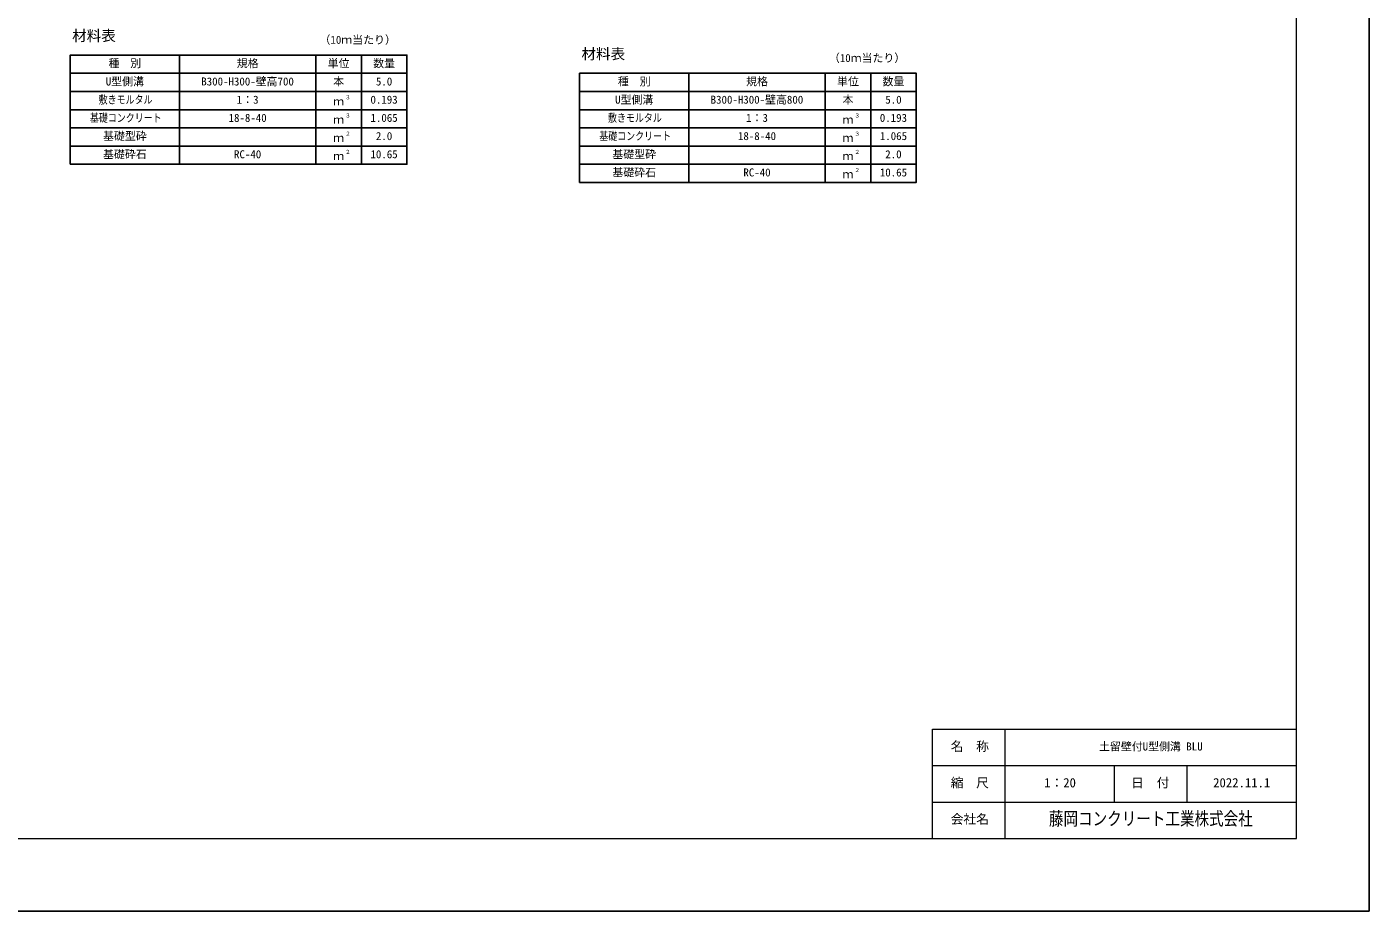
# Model space of a CAD drawing. Units: millimetres, scale not verified. Extents: x -16800 to 16800, y -5940 to 5940.
# Drawn here: x 9421 to 16800, y -5940 to -1079 of the extents above; entities that cross this region are included whole.
import ezdxf
from ezdxf.enums import TextEntityAlignment as Align

# ---------------------------------------------------------------- set-up
doc = ezdxf.new("R2010")
doc.units = ezdxf.units.MM
doc.header["$LTSCALE"] = 20
for name, color, linetype, lineweight in [('0-1_Defpoints', 5, 'Continuous', 25), ('0-3_HYO', 3, 'Continuous', 25), ('0-4_HYO2', 4, 'Continuous', 25), ('0-6_TXT', 7, 'Continuous', 25), ('0-7_WAKU', 3, 'Continuous', 13), ('0-8_WAKU-LINE', 7, 'Continuous', 13)]:
    doc.layers.add(name, color=color, linetype=linetype, lineweight=lineweight)
doc.layers.add('0-9_WAKU-TXT', color=7, linetype='Continuous')
doc.styles.add('ＭＳ ゴシック', font='')
doc.styles.get('ＭＳ ゴシック').set_extended_font_data('MS Gothic')

msp = doc.modelspace()

# ---------------------------------------------------------------- linework, layer by layer
at = {"layer": '0-1_Defpoints'}
msp.add_lwpolyline([(0, -5940), (16800, -5940), (16800, 5940), (0, 5940)], close=True, dxfattribs=at)
at = {"layer": '0-3_HYO'}
for p, q in [((10260.1, -1234.51), (10260.1, -1834.51)), ((11010.1, -1234.51), (11010.1, -1834.51)), ((11260.1, -1234.51), (11260.1, -1834.51)), ((9660.1, -1334.51), (11510.1, -1334.51)), ((13060.1, -1334.51), (13060.1, -1934.51)), ((13810.1, -1334.51), (13810.1, -1934.51)), ((14060.1, -1334.51), (14060.1, -1934.51)), ((12460.1, -1434.51), (14310.1, -1434.51))]:
    msp.add_line(p, q, dxfattribs=at)
for points in [[(9660.1, -1834.51), (11510.1, -1834.51), (11510.1, -1234.51), (9660.1, -1234.51)], [(12460.1, -1934.51), (14310.1, -1934.51), (14310.1, -1334.51), (12460.1, -1334.51)]]:
    msp.add_lwpolyline(points, close=True, dxfattribs=at)
at = {"layer": '0-4_HYO2'}
for p, q in [((9660.1, -1434.51), (11510.1, -1434.51)), ((9660.1, -1534.51), (11510.1, -1534.51)), ((12460.1, -1534.51), (14310.1, -1534.51)), ((9660.1, -1634.51), (11510.1, -1634.51)), ((12460.1, -1634.51), (14310.1, -1634.51)), ((9660.1, -1734.51), (11510.1, -1734.51)), ((12460.1, -1734.51), (14310.1, -1734.51)), ((12460.1, -1834.51), (14310.1, -1834.51))]:
    msp.add_line(p, q, dxfattribs=at)
at = {"layer": '0-7_WAKU'}
for p, q in [((14400, -4940), (16400, -4940)), ((14400, -5540), (14400, -4940))]:
    msp.add_line(p, q, dxfattribs=at)
msp.add_lwpolyline([(400, -5540), (16400, -5540), (16400, 5540), (400, 5540)], close=True, dxfattribs=at)
at = {"layer": '0-8_WAKU-LINE'}
for p, q in [((14800, -5540), (14800, -4940)), ((14400, -5140), (16400, -5140)), ((15400, -5340), (15400, -5140)), ((15800, -5340), (15800, -5140)), ((14400, -5340), (16400, -5340))]:
    msp.add_line(p, q, dxfattribs=at)

# ---------------------------------------------------------------- texts
at = {"layer": '0-6_TXT', "style": 'ＭＳ ゴシック'}
for s, height, p in [('材料表', 58.65, (9670.1, -1174.51)), ('（10ｍ当たり）', 43.99, (11030.1, -1185.51)), ('種\u3000別', 43.99, (9870.1, -1314.51)), ('規格', 43.99, (10575.1, -1314.51)), ('単位', 43.99, (11075.1, -1314.51)), ('数量', 43.99, (11325.1, -1314.51)), ('材料表', 58.65, (12470.1, -1274.51)), ('（10ｍ当たり）', 43.99, (13830.1, -1285.51)), ('U型側溝', 43.99, (9855.1, -1414.51)), ('B300-H300-壁高700', 43.99, (10380.1, -1414.51)), ('本', 43.99, (11105.1, -1414.51)), ('5.0', 43.99, (11340.1, -1414.51)), ('種\u3000別', 43.99, (12670.1, -1414.51)), ('規格', 43.99, (13375.1, -1414.51)), ('単位', 43.99, (13875.1, -1414.51)), ('数量', 43.99, (14125.1, -1414.51)), ('1：3', 43.99, (10575.1, -1514.51)), ('３', 21.99, (11170.65, -1484.14)), ('0.193', 43.99, (11310.1, -1514.51)), ('U型側溝', 43.99, (12655.1, -1514.51)), ('B300-H300-壁高800', 43.99, (13180.1, -1514.51)), ('本', 43.99, (13905.1, -1514.51)), ('5.0', 43.99, (14140.1, -1514.51)), ('ｍ', 43.99, (11105.1, -1524.51)), ('18-8-40', 43.99, (10530.1, -1614.51)), ('ｍ', 43.99, (11105.1, -1624.51)), ('３', 21.99, (11170.65, -1584.14)), ('1.065', 43.99, (11310.1, -1614.51)), ('1：3', 43.99, (13375.1, -1614.51)), ('ｍ', 43.99, (13905.1, -1624.51)), ('３', 21.99, (13970.65, -1584.14)), ('0.193', 43.99, (14110.1, -1614.51)), ('基礎型砕', 43.99, (9840.1, -1714.51)), ('ｍ', 43.99, (11105.1, -1724.51)), ('２', 21.99, (11170.65, -1684.14)), ('2.0', 43.99, (11340.1, -1714.51)), ('18-8-40', 43.99, (13330.1, -1714.51)), ('ｍ', 43.99, (13905.1, -1724.51)), ('３', 21.99, (13970.65, -1684.14)), ('1.065', 43.99, (14110.1, -1714.51)), ('基礎砕石', 43.99, (9840.1, -1814.51)), ('RC-40', 43.99, (10560.1, -1814.51)), ('２', 21.99, (11170.65, -1784.14)), ('10.65', 43.99, (11310.1, -1814.51)), ('基礎型砕', 43.99, (12640.1, -1814.51)), ('２', 21.99, (13970.65, -1784.14)), ('2.0', 43.99, (14140.1, -1814.51)), ('ｍ', 43.99, (11105.1, -1824.51)), ('ｍ', 43.99, (13905.1, -1824.51)), ('基礎砕石', 43.99, (12640.1, -1914.51)), ('RC-40', 43.99, (13360.1, -1914.51)), ('ｍ', 43.99, (13905.1, -1924.51)), ('２', 21.99, (13970.65, -1884.14)), ('10.65', 43.99, (14110.1, -1914.51))]:
    msp.add_text(s, height=height, dxfattribs=at).set_placement(p, align=Align.BOTTOM_LEFT)
at = {"layer": '0-6_TXT', "style": 'ＭＳ ゴシック', "width": 0.8}
for s, p in [('敷きモルタル', (9816.1, -1514.51)), ('基礎コンクリート', (9768.1, -1614.51)), ('敷きモルタル', (12616.1, -1614.51)), ('基礎コンクリート', (12568.1, -1714.51))]:
    msp.add_text(s, height=43.99, dxfattribs=at).set_placement(p, align=Align.BOTTOM_LEFT)
at = {"layer": '0-9_WAKU-TXT', "style": 'ＭＳ ゴシック'}
for s, height, p in [('名\u3000称', 51.32, (14499.9, -5075)), ('土留壁付U型側溝 BLU', 43.99, (15315, -5070)), ('縮\u3000尺', 51.32, (14499.9, -5275)), ('1：20', 51.32, (15013.5, -5275)), ('日\u3000付', 51.32, (15491.89, -5275)), ('2022.11.1', 51.32, (15942.5, -5275)), ('会社名', 51.32, (14499.9, -5475))]:
    msp.add_text(s, height=height, dxfattribs=at).set_placement(p, align=Align.BOTTOM_LEFT)
at = {"layer": '0-9_WAKU-TXT', "style": 'ＭＳ ゴシック', "width": 0.8}
msp.add_text('藤岡コンクリート工業株式会社', height=73.31, dxfattribs=at).set_placement((15040, -5490), align=Align.BOTTOM_LEFT)

doc.saveas('drawing.dxf')
